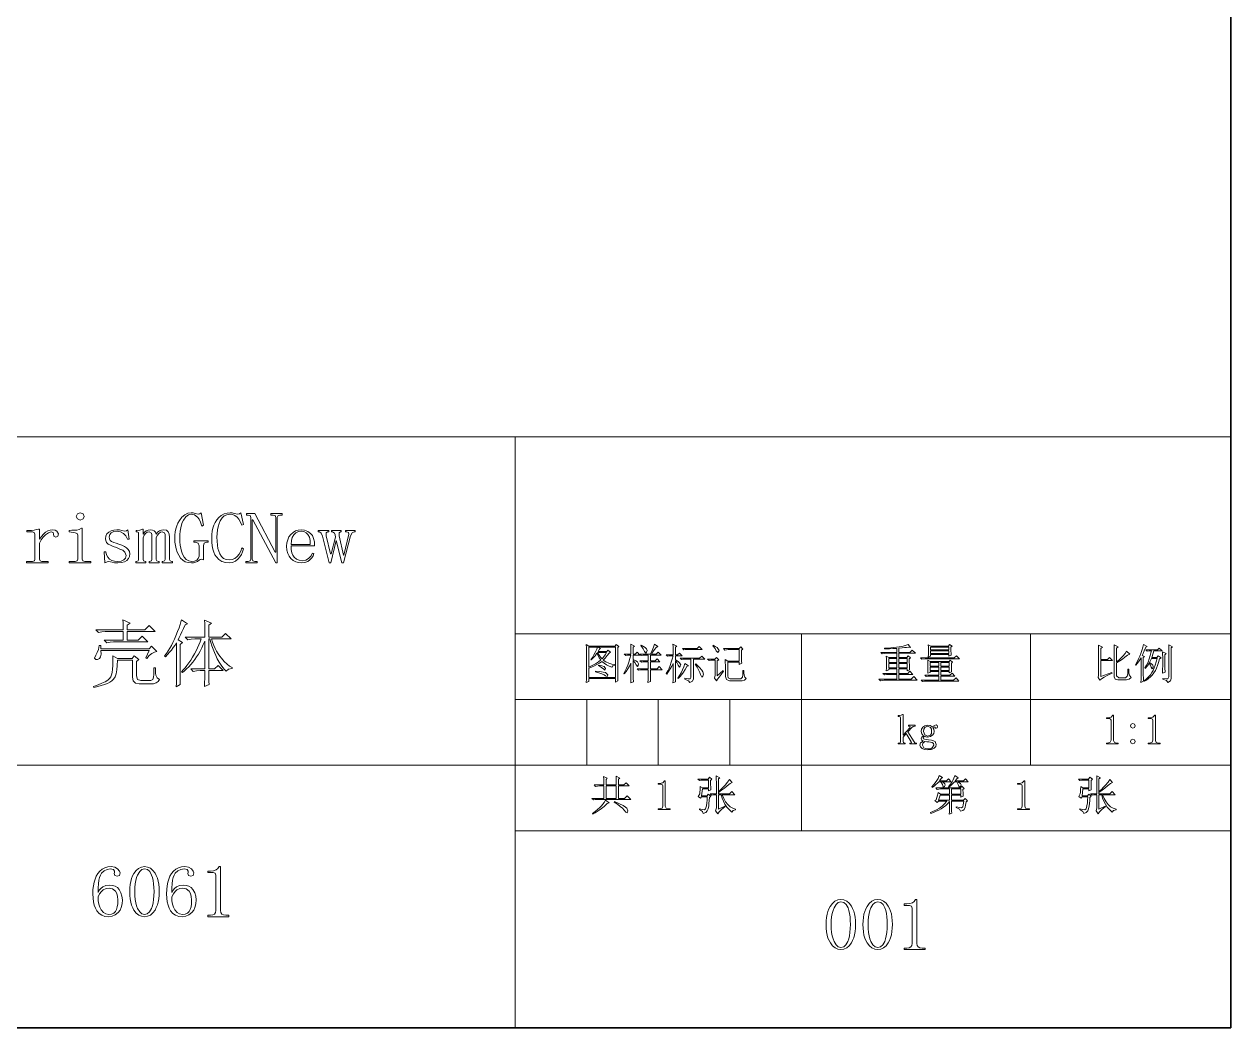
# Model space of a CAD drawing. Extents: x 20 to 415, y 10 to 290.
# Drawn here: x 330.7 to 415, y 10 to 80.1 of the extents above; entities that cross this region are included whole.
import ezdxf

# ---------------------------------------------------------------- set-up
doc = ezdxf.new("R2010")
doc.units = 0

msp = doc.modelspace()

# ---------------------------------------------------------------- linework, layer by layer
at = {"color": 7, "lineweight": 35}
for p, q in [((415, 10), (415, 290)), ((20, 10), (415, 10))]:
    msp.add_line(p, q, dxfattribs=at)
at = {"color": 7, "lineweight": 13}
for p, q in [((250.113, 51.308), (415, 51.308)), ((365.024, 51.308), (365.024, 10)), ((415, 51.308), (415, 10)), ((365.024, 37.539), (415, 37.539)), ((365.024, 32.949), (415, 32.949)), ((250.113, 28.359), (415, 28.359)), ((365.024, 23.769), (415, 23.769)), ((250.113, 10), (415, 10))]:
    msp.add_line(p, q, dxfattribs=at)
at = {"color": 7, "lineweight": 13, "ltscale": 0.344231}
msp.add_line((385.012, 37.539), (385.012, 23.769), dxfattribs=at)
at = {"color": 7, "lineweight": 13, "ltscale": 0.229487}
msp.add_line((401.01, 37.539), (401.01, 28.359), dxfattribs=at)
at = {"color": 7, "lineweight": 13, "ltscale": 0.114744}
for p, q in [((370.016, 32.949), (370.016, 28.359)), ((375.015, 32.949), (375.015, 28.359)), ((380.013, 32.949), (380.013, 28.359))]:
    msp.add_line(p, q, dxfattribs=at)
at = {"color": 7, "lineweight": 13}
for points in [[(334.644, 45.99), (334.84, 45.918), (334.927, 45.743), (334.84, 45.557), (334.644, 45.475), (334.448, 45.557), (334.361, 45.743), (334.448, 45.918)], [(342.392, 45.887), (342.199, 45.84), (342.017, 45.7), (341.846, 45.467), (341.771, 45.315), (341.709, 45.139), (341.661, 44.938), (341.626, 44.712), (341.606, 44.463), (341.599, 44.188), (341.606, 43.962), (341.629, 43.74), (341.668, 43.523), (341.722, 43.311), (341.791, 43.104), (341.903, 42.88), (342.047, 42.721), (342.223, 42.625), (342.43, 42.593), (342.63, 42.616), (342.785, 42.687), (342.889, 42.804), (342.937, 42.969), (342.937, 43.68), (342.877, 43.868), (342.696, 43.931), (342.575, 43.931), (342.575, 44.034), (343.567, 44.034), (343.567, 43.931), (343.467, 43.931), (343.306, 43.87), (343.246, 43.708), (343.246, 42.696), (343.175, 42.734), (343.105, 42.747), (343.025, 42.736), (342.945, 42.683), (342.822, 42.592), (342.694, 42.533), (342.556, 42.5), (342.403, 42.49), (342.175, 42.511), (341.972, 42.574), (341.796, 42.68), (341.645, 42.829), (341.519, 43.02), (341.418, 43.236), (341.34, 43.461), (341.283, 43.695), (341.25, 43.938), (341.238, 44.19), (341.247, 44.431), (341.275, 44.66), (341.32, 44.877), (341.384, 45.083), (341.466, 45.277), (341.566, 45.46), (341.741, 45.692), (341.937, 45.857), (342.153, 45.957), (342.391, 45.99), (342.52, 45.977), (342.669, 45.938), (342.868, 45.887), (342.988, 45.912), (343.086, 45.99), (343.246, 45.115), (343.125, 45.063), (343.039, 45.325), (342.94, 45.535), (342.827, 45.691), (342.629, 45.838)], [(345.041, 42.49), (344.776, 42.516), (344.54, 42.595), (344.332, 42.726), (344.154, 42.91), (344.053, 43.063), (343.971, 43.243), (343.907, 43.45), (343.861, 43.683), (343.834, 43.943), (343.825, 44.23), (343.834, 44.476), (343.864, 44.708), (343.912, 44.925), (343.98, 45.128), (344.067, 45.316), (344.174, 45.49), (344.323, 45.67), (344.493, 45.81), (344.682, 45.91), (344.892, 45.97), (345.121, 45.99), (345.26, 45.979), (345.4, 45.949), (345.639, 45.887), (345.769, 45.907), (345.859, 45.99), (346.038, 45.166), (345.917, 45.115), (345.828, 45.346), (345.721, 45.537), (345.595, 45.689), (345.447, 45.799), (345.273, 45.865), (345.071, 45.887), (344.872, 45.858), (344.696, 45.771), (344.544, 45.627), (344.417, 45.425), (344.333, 45.232), (344.268, 45.021), (344.222, 44.792), (344.194, 44.545), (344.185, 44.282), (344.193, 43.997), (344.217, 43.739), (344.258, 43.506), (344.314, 43.298), (344.387, 43.117), (344.504, 42.933), (344.653, 42.801), (344.836, 42.722), (345.051, 42.696), (345.256, 42.721), (345.441, 42.798), (345.605, 42.926), (345.743, 43.097), (345.847, 43.301), (345.917, 43.538), (346.038, 43.476), (345.978, 43.27), (345.896, 43.083), (345.793, 42.916), (345.669, 42.767), (345.48, 42.613), (345.27, 42.521)], [(348.26, 43.25), (348.303, 43.25), (348.303, 45.67), (348.262, 45.794), (348.122, 45.835), (347.961, 45.835), (347.961, 45.938), (348.747, 45.938), (348.747, 45.835), (348.587, 45.835), (348.456, 45.795), (348.406, 45.673), (348.406, 42.49), (348.303, 42.49), (346.698, 45.495), (346.656, 45.495), (346.656, 42.755), (346.706, 42.633), (346.837, 42.593), (346.997, 42.593), (346.997, 42.49), (346.211, 42.49), (346.211, 42.593), (346.372, 42.593), (346.512, 42.633), (346.553, 42.756), (346.553, 45.672), (346.512, 45.795), (346.372, 45.835), (346.251, 45.835), (346.251, 45.938), (346.825, 45.938)], [(331.787, 44.142), (331.926, 44.339), (332.071, 44.504), (332.223, 44.635), (332.38, 44.73), (332.539, 44.787), (332.7, 44.806), (332.88, 44.784), (333.014, 44.717), (333.125, 44.509), (333.078, 44.351), (332.935, 44.291), (332.793, 44.351), (332.765, 44.512), (332.744, 44.611), (332.619, 44.651), (332.435, 44.6), (332.214, 44.446), (332.06, 44.29), (331.918, 44.098), (331.787, 43.869), (331.787, 42.758), (331.837, 42.634), (331.968, 42.593), (332.41, 42.593), (332.41, 42.49), (330.895, 42.49), (330.895, 42.593), (331.297, 42.593), (331.438, 42.634), (331.478, 42.758), (331.478, 44.466), (331.438, 44.6), (331.297, 44.651), (330.915, 44.651), (330.915, 44.754), (331.076, 44.754), (331.231, 44.762), (331.414, 44.785), (331.589, 44.819), (331.721, 44.857), (331.787, 44.857)], [(334.464, 44.418), (334.423, 44.548), (334.283, 44.598), (333.86, 44.651), (333.86, 44.754), (334.061, 44.779), (334.239, 44.769), (334.408, 44.787), (334.571, 44.834), (334.728, 44.909), (334.772, 44.909), (334.772, 42.757), (334.823, 42.634), (334.953, 42.593), (335.376, 42.593), (335.376, 42.49), (333.86, 42.49), (333.86, 42.593), (334.283, 42.593), (334.423, 42.633), (334.464, 42.753)], [(336.405, 44.182), (336.431, 44.367), (336.509, 44.522), (336.639, 44.645), (336.805, 44.734), (336.991, 44.788), (337.198, 44.806), (337.376, 44.796), (337.544, 44.765), (337.767, 44.703), (337.869, 44.723), (337.971, 44.806), (338.052, 44.137), (337.931, 44.137), (337.823, 44.372), (337.66, 44.551), (337.455, 44.665), (337.226, 44.703), (336.992, 44.677), (336.813, 44.6), (336.7, 44.477), (336.662, 44.313), (336.68, 44.166), (336.732, 44.056), (336.83, 43.976), (336.982, 43.922), (337.142, 43.861), (337.343, 43.799), (337.538, 43.719), (337.723, 43.638), (337.871, 43.545), (337.993, 43.426), (338.076, 43.288), (338.103, 43.134), (338.08, 42.947), (338.008, 42.79), (337.888, 42.661), (337.723, 42.566), (337.515, 42.509), (337.264, 42.49), (337.034, 42.505), (336.875, 42.552), (336.65, 42.593), (336.517, 42.562), (336.363, 42.49), (336.302, 43.262), (336.424, 43.262), (336.48, 43.057), (336.568, 42.89), (336.688, 42.76), (336.842, 42.667), (337.031, 42.611), (337.257, 42.593), (337.508, 42.618), (337.694, 42.695), (337.808, 42.823), (337.846, 43.003), (337.766, 43.239), (337.606, 43.372), (337.396, 43.459), (337.166, 43.557), (336.94, 43.637), (336.745, 43.718), (336.59, 43.809), (336.485, 43.92), (336.425, 44.045)], [(338.6, 44.754), (338.81, 44.78), (338.986, 44.857), (339.03, 44.857), (339.03, 44.508), (339.138, 44.645), (339.256, 44.736), (339.385, 44.788), (339.525, 44.806), (339.689, 44.788), (339.812, 44.736), (339.895, 44.645), (339.936, 44.508), (340.047, 44.645), (340.173, 44.736), (340.31, 44.788), (340.451, 44.806), (340.659, 44.77), (340.79, 44.662), (340.86, 44.498), (340.883, 44.294), (340.883, 42.736), (340.923, 42.623), (341.044, 42.593), (341.084, 42.593), (341.084, 42.49), (340.375, 42.49), (340.375, 42.593), (340.415, 42.593), (340.534, 42.624), (340.574, 42.737), (340.574, 44.281), (340.562, 44.469), (340.524, 44.579), (340.375, 44.651), (340.243, 44.626), (340.126, 44.549), (340.028, 44.425), (339.956, 44.261), (339.956, 42.737), (339.996, 42.624), (340.116, 42.593), (340.156, 42.593), (340.156, 42.49), (339.448, 42.49), (339.448, 42.593), (339.488, 42.593), (339.608, 42.624), (339.648, 42.737), (339.648, 44.281), (339.638, 44.443), (339.608, 44.559), (339.448, 44.651), (339.316, 44.626), (339.199, 44.549), (339.102, 44.42), (339.03, 44.24), (339.03, 42.737), (339.07, 42.624), (339.189, 42.593), (339.229, 42.593), (339.229, 42.49), (338.52, 42.49), (338.52, 42.593), (338.56, 42.593), (338.681, 42.624), (338.721, 42.737), (338.721, 44.528), (338.701, 44.62), (338.621, 44.651), (338.54, 44.651), (338.54, 44.754)], [(349.365, 43.674), (349.378, 43.416), (349.419, 43.198), (349.486, 43.019), (349.58, 42.881), (349.738, 42.749), (349.925, 42.67), (350.143, 42.644), (350.388, 42.683), (350.592, 42.799), (350.751, 42.971), (350.859, 43.18), (350.961, 43.14), (350.903, 42.992), (350.812, 42.846), (350.687, 42.703), (350.528, 42.584), (350.336, 42.513), (350.11, 42.49), (349.888, 42.508), (349.687, 42.565), (349.508, 42.658), (349.35, 42.789), (349.222, 42.955), (349.13, 43.154), (349.075, 43.385), (349.056, 43.648), (349.075, 43.887), (349.129, 44.105), (349.221, 44.301), (349.349, 44.477), (349.503, 44.621), (349.674, 44.724), (349.861, 44.785), (350.065, 44.806), (350.309, 44.778), (350.53, 44.693), (350.73, 44.552), (350.853, 44.402), (350.942, 44.206), (350.994, 43.963), (351.012, 43.674)], [(350.703, 43.776), (350.695, 44.054), (350.642, 44.284), (350.546, 44.466), (350.415, 44.598), (350.258, 44.677), (350.076, 44.703), (349.88, 44.675), (349.709, 44.593), (349.564, 44.456), (349.453, 44.271), (349.387, 44.044), (349.365, 43.776)], [(353.159, 44.754), (353.843, 44.754), (353.843, 44.651), (353.763, 44.651), (353.622, 44.591), (353.521, 44.388), (353.027, 42.49), (352.902, 42.49), (352.526, 44.061), (352.144, 42.49), (352.019, 42.49), (351.551, 44.348), (351.471, 44.571), (351.35, 44.651), (351.269, 44.651), (351.269, 44.754), (351.993, 44.754), (351.993, 44.651), (351.913, 44.651), (351.812, 44.581), (351.812, 44.388), (352.123, 43.115), (352.164, 43.115), (352.474, 44.288), (352.444, 44.447), (352.394, 44.561), (352.253, 44.651), (352.193, 44.651), (352.193, 44.754), (352.876, 44.754), (352.876, 44.651), (352.816, 44.651), (352.715, 44.581), (352.715, 44.384), (353.027, 43.026), (353.048, 43.026), (353.401, 44.49), (353.381, 44.611), (353.26, 44.651), (353.159, 44.651)], [(337.638, 37.816), (337.635, 38.068), (337.629, 38.302), (337.617, 38.519), (338.14, 38.285), (337.919, 38.128), (337.919, 37.816), (339.145, 37.816), (339.447, 38.118), (339.869, 37.696), (337.919, 37.696), (337.919, 37.096), (338.683, 37.096), (338.964, 37.377), (339.367, 36.975), (336.974, 36.975), (336.723, 36.96), (336.491, 36.915), (336.311, 37.096), (337.638, 37.096), (337.638, 37.696), (336.391, 37.696), (336.14, 37.681), (335.908, 37.635), (335.727, 37.816)], [(341.351, 33.835), (341.358, 34.082), (341.363, 34.305), (341.368, 34.506), (341.37, 34.685), (341.371, 34.841), (341.371, 36.911), (341.26, 36.738), (341.141, 36.569), (341.014, 36.403), (340.879, 36.241), (340.737, 36.082), (340.587, 35.926), (340.526, 35.987), (340.656, 36.158), (340.78, 36.338), (340.899, 36.528), (341.012, 36.728), (341.12, 36.937), (341.223, 37.155), (341.32, 37.383), (341.442, 37.689), (341.542, 37.956), (341.621, 38.183), (341.678, 38.371), (341.713, 38.519), (342.135, 38.238), (341.974, 38.157), (341.851, 37.903), (341.739, 37.672), (341.639, 37.463), (341.549, 37.276), (341.471, 37.112), (341.793, 36.931), (341.632, 36.79), (341.632, 33.996)], [(343.623, 34.769), (343.624, 34.579), (343.628, 34.387), (343.634, 34.192), (343.643, 33.995), (343.321, 33.856), (343.33, 34.147), (343.336, 34.387), (343.34, 34.574), (343.341, 34.71), (343.341, 34.968), (343.019, 34.968), (342.768, 34.953), (342.537, 34.907), (342.356, 35.088), (343.341, 35.088), (343.341, 37.02), (343.238, 36.778), (343.129, 36.546), (343.014, 36.326), (342.894, 36.117), (342.769, 35.919), (342.637, 35.732), (342.502, 35.556), (342.363, 35.39), (342.22, 35.234), (342.074, 35.088), (341.925, 34.953), (341.773, 34.827), (341.713, 34.887), (341.84, 35.016), (341.968, 35.162), (342.097, 35.325), (342.226, 35.504), (342.356, 35.7), (342.487, 35.913), (342.612, 36.133), (342.727, 36.349), (342.831, 36.562), (342.924, 36.772), (343.007, 36.978), (343.08, 37.181), (342.637, 37.181), (342.386, 37.166), (342.155, 37.121), (341.974, 37.302), (343.341, 37.302), (343.341, 37.91), (343.339, 38.066), (343.332, 38.262), (343.321, 38.499), (343.804, 38.276), (343.623, 38.134), (343.623, 37.302), (344.527, 37.302), (344.789, 37.563), (345.171, 37.181), (343.804, 37.181), (343.887, 36.946), (343.975, 36.725), (344.069, 36.518), (344.168, 36.324), (344.272, 36.143), (344.382, 35.976), (344.497, 35.823), (344.699, 35.591), (344.892, 35.408), (345.076, 35.274), (345.251, 35.189), (345.251, 35.109), (344.985, 35.063), (344.829, 34.928), (344.714, 35.033), (344.596, 35.172), (344.473, 35.345), (344.346, 35.552), (344.216, 35.793), (344.109, 36.01), (344.011, 36.233), (343.922, 36.462), (343.84, 36.696), (343.767, 36.936), (343.703, 37.181), (343.623, 37.181), (343.623, 35.088), (344.025, 35.088), (344.266, 35.33), (344.628, 34.968), (343.623, 34.968)], [(339.226, 35.855), (339.467, 36.358), (336.089, 36.358), (336.095, 36.101), (336.058, 35.92), (335.979, 35.815), (335.841, 35.747), (335.727, 35.744), (335.627, 35.835), (335.727, 36.036), (335.835, 36.219), (335.915, 36.447), (335.969, 36.719), (336.069, 36.719), (336.089, 36.478), (339.447, 36.478), (339.628, 36.679), (339.99, 36.297), (339.818, 36.259), (339.643, 36.167), (339.466, 36.018), (339.286, 35.815)], [(372.184, 36.571), (372.184, 34.669), (372.187, 34.451), (372.195, 34.256), (372.023, 34.165), (372.023, 34.407), (370.15, 34.407), (370.15, 34.214), (369.978, 34.142), (369.987, 34.375), (369.99, 34.613), (369.99, 36.348), (369.987, 36.555), (369.978, 36.785), (370.15, 36.681), (372, 36.681), (372.081, 36.789), (372.264, 36.64)], [(370.15, 36.613), (370.15, 35.199), (370.405, 35.318), (370.63, 35.444), (370.825, 35.576), (370.989, 35.716), (370.893, 35.861), (370.805, 36.018), (370.725, 36.187), (370.6, 36.006), (370.47, 35.845), (370.334, 35.705), (370.3, 35.728), (370.416, 35.891), (370.519, 36.057), (370.61, 36.228), (370.711, 36.453), (370.759, 36.613)], [(370.15, 34.476), (372.023, 34.476), (372.023, 36.613), (370.782, 36.613), (370.978, 36.504), (370.909, 36.468), (370.805, 36.299), (371.414, 36.299), (371.495, 36.402), (371.667, 36.243), (371.575, 36.186), (371.444, 36.01), (371.31, 35.844), (371.173, 35.687), (371.358, 35.571), (371.555, 35.481), (371.765, 35.418), (371.989, 35.382), (371.989, 35.336), (371.848, 35.297), (371.77, 35.2), (371.576, 35.281), (371.394, 35.376), (371.225, 35.485), (371.07, 35.608), (370.904, 35.488), (370.73, 35.382), (370.546, 35.289), (370.353, 35.21), (370.15, 35.144)], [(373.258, 34.752), (373.259, 34.617), (373.263, 34.427), (373.27, 34.181), (373.086, 34.113), (373.089, 34.338), (373.092, 34.565), (373.094, 34.795), (373.096, 35.026), (373.097, 35.259), (373.097, 35.494), (372.995, 35.276), (372.885, 35.077), (372.765, 34.899), (372.638, 34.741), (372.603, 34.763), (372.706, 34.939), (372.801, 35.13), (372.887, 35.337), (372.966, 35.56), (373.036, 35.799), (373.097, 36.054), (373.017, 36.054), (372.873, 36.045), (372.741, 36.019), (372.638, 36.123), (373.097, 36.123), (373.096, 36.329), (373.092, 36.561), (373.086, 36.818), (373.35, 36.679), (373.258, 36.598), (373.258, 36.123), (373.407, 36.123), (373.534, 36.249), (373.729, 36.054), (373.258, 36.054), (373.258, 35.745), (373.442, 35.651), (373.557, 35.574), (373.637, 35.437), (373.608, 35.323), (373.557, 35.255), (373.476, 35.357), (373.382, 35.523), (373.258, 35.677)], [(374.464, 35.024), (374.465, 34.756), (374.467, 34.528), (374.471, 34.34), (374.476, 34.193), (374.292, 34.124), (374.297, 34.336), (374.301, 34.557), (374.303, 34.786), (374.303, 35.024), (373.913, 35.024), (373.769, 35.016), (373.637, 34.99), (373.534, 35.093), (374.303, 35.093), (374.303, 35.583), (374.108, 35.583), (373.965, 35.574), (373.832, 35.549), (373.729, 35.652), (374.303, 35.652), (374.303, 36.054), (374.097, 36.054), (373.953, 36.045), (373.821, 36.019), (373.718, 36.123), (374.464, 36.123), (374.587, 36.375), (374.679, 36.607), (374.74, 36.818), (374.981, 36.656), (374.866, 36.572), (374.752, 36.436), (374.64, 36.276), (374.533, 36.123), (374.866, 36.123), (375.004, 36.26), (375.211, 36.054), (374.464, 36.054), (374.464, 35.652), (374.786, 35.652), (374.924, 35.79), (375.131, 35.583), (374.464, 35.583), (374.464, 35.093), (374.924, 35.093), (375.073, 35.243), (375.292, 35.024)], [(373.786, 36.715), (373.809, 36.749), (374.085, 36.582), (374.2, 36.476), (374.235, 36.378), (374.189, 36.255), (374.131, 36.192), (374.051, 36.296), (373.956, 36.482)], [(376.208, 35.651), (376.209, 35.265), (376.21, 34.936), (376.211, 34.663), (376.213, 34.447), (376.216, 34.286), (376.22, 34.181), (376.036, 34.113), (376.04, 34.287), (376.042, 34.482), (376.045, 34.698), (376.046, 34.934), (376.047, 35.19), (376.048, 35.467), (375.955, 35.27), (375.849, 35.08), (375.731, 34.897), (375.599, 34.721), (375.565, 34.767), (375.668, 34.945), (375.762, 35.133), (375.846, 35.332), (375.922, 35.542), (375.989, 35.763), (376.048, 35.995), (375.76, 35.995), (375.657, 35.972), (375.565, 36.064), (376.048, 36.064), (376.047, 36.274), (376.045, 36.47), (376.041, 36.651), (376.036, 36.818), (376.312, 36.681), (376.208, 36.601), (376.208, 36.064), (376.358, 36.064), (376.484, 36.19), (376.679, 35.995), (376.208, 35.995), (376.208, 35.708), (376.391, 35.602), (376.501, 35.513), (376.576, 35.375), (376.542, 35.277), (376.484, 35.215), (376.404, 35.352), (376.315, 35.519)], [(376.702, 36.505), (377.725, 36.505), (377.863, 36.643), (378.07, 36.436), (376.898, 36.436), (376.794, 36.413)], [(378.824, 36.696), (378.847, 36.73), (378.994, 36.655), (379.134, 36.569), (379.261, 36.374), (379.18, 36.225), (379.065, 36.34), (378.976, 36.509)], [(379.697, 34.548), (379.697, 35.346), (379.694, 35.536), (379.686, 35.738), (379.87, 35.623), (380.662, 35.623), (380.662, 36.436), (379.881, 36.436), (379.663, 36.402), (379.559, 36.505), (380.651, 36.505), (380.766, 36.62), (380.927, 36.459), (380.823, 36.389), (380.824, 36.053), (380.826, 35.789), (380.83, 35.595), (380.835, 35.473), (380.662, 35.393), (380.662, 35.554), (379.858, 35.554), (379.858, 34.606), (379.901, 34.449), (380.031, 34.397), (380.777, 34.397), (380.886, 34.512), (380.911, 34.682), (380.927, 34.96), (380.984, 34.96), (380.99, 34.807), (381.007, 34.644), (381.056, 34.505), (381.156, 34.42), (381.044, 34.3), (380.869, 34.26), (379.985, 34.26), (379.769, 34.332)], [(390.933, 34.945), (390.94, 35.125), (390.944, 35.299), (390.945, 35.468), (390.944, 35.636), (390.94, 35.806), (390.933, 35.979), (391.106, 35.887), (391.669, 35.887), (391.669, 36.171), (390.933, 36.171), (390.79, 36.163), (390.658, 36.137), (390.554, 36.24), (391.669, 36.24), (391.669, 36.509), (391.391, 36.499), (391.155, 36.489), (390.96, 36.482), (390.807, 36.476), (390.807, 36.52), (391.028, 36.535), (391.241, 36.553), (391.445, 36.575), (391.642, 36.599), (391.83, 36.627), (392.104, 36.677), (392.315, 36.731), (392.461, 36.789), (392.634, 36.587), (392.493, 36.593), (392.347, 36.587), (392.216, 36.571), (392.04, 36.553), (391.818, 36.532), (391.818, 36.24), (392.576, 36.24), (392.749, 36.401), (392.967, 36.171), (391.818, 36.171), (391.818, 35.887), (392.381, 35.887), (392.461, 36.002), (392.634, 35.865), (392.542, 35.785), (392.543, 35.559), (392.545, 35.358), (392.548, 35.18), (392.553, 35.026), (392.392, 34.945), (392.392, 35.083), (391.818, 35.083), (391.818, 34.77), (392.438, 34.77), (392.588, 34.919), (392.795, 34.701), (391.818, 34.701), (391.818, 34.358), (392.68, 34.358), (392.864, 34.542), (393.093, 34.289), (390.796, 34.289), (390.652, 34.28), (390.52, 34.255), (390.416, 34.358), (391.669, 34.358), (391.669, 34.701), (391.083, 34.701), (390.939, 34.692), (390.807, 34.666), (390.704, 34.77), (391.669, 34.77), (391.669, 35.083), (391.106, 35.083), (391.106, 35.014)], [(395.451, 36.596), (395.453, 36.346), (395.456, 36.16), (395.463, 36.037), (395.302, 35.968), (395.302, 36.083), (394.027, 36.083), (394.027, 35.98), (393.866, 35.911), (393.874, 36.118), (393.877, 36.371), (393.874, 36.607), (393.866, 36.762), (394.038, 36.681), (395.279, 36.681), (395.348, 36.789), (395.532, 36.664)], [(394.027, 36.613), (394.027, 36.417), (395.302, 36.417), (395.302, 36.613)], [(394.027, 36.348), (394.027, 36.152), (395.302, 36.152), (395.302, 36.348)], [(405.767, 35.967), (405.766, 36.209), (405.764, 36.418), (405.76, 36.594), (405.755, 36.737), (406.031, 36.609), (405.927, 36.516), (405.927, 35.74), (406.387, 35.74), (406.525, 35.878), (406.732, 35.671), (405.927, 35.671), (405.927, 34.563), (406.686, 34.826), (406.709, 34.78), (406.401, 34.634), (406.157, 34.503), (405.976, 34.388), (405.859, 34.289), (405.721, 34.484), (405.767, 34.645)], [(406.858, 36.164), (406.857, 36.383), (406.853, 36.581), (406.847, 36.76), (407.134, 36.622), (407.019, 36.53), (407.019, 35.568), (407.174, 35.694), (407.318, 35.828), (407.45, 35.969), (407.609, 36.166), (407.708, 36.324), (407.938, 36.107), (407.783, 36.043), (407.593, 35.9), (407.432, 35.774), (407.241, 35.64), (407.019, 35.499), (407.019, 34.605), (407.168, 34.468), (407.639, 34.468), (407.766, 34.571), (407.794, 34.746), (407.812, 35.065), (407.869, 35.065), (407.879, 34.827), (407.909, 34.663), (408.041, 34.491), (407.909, 34.359), (407.708, 34.318), (407.111, 34.318), (406.921, 34.373), (406.858, 34.536)], [(408.723, 34.142), (408.73, 34.369), (408.734, 34.548), (408.735, 34.678), (408.735, 35.853), (408.592, 35.64), (408.469, 35.473), (408.367, 35.351), (408.333, 35.374), (408.451, 35.581), (408.554, 35.779), (408.641, 35.969), (408.712, 36.15), (408.789, 36.378), (408.85, 36.591), (408.896, 36.789), (409.148, 36.652), (409.057, 36.595), (408.948, 36.339), (408.868, 36.149), (408.815, 36.025), (408.976, 35.956), (408.884, 35.876), (408.884, 34.655), (408.887, 34.45), (408.896, 34.222)], [(410.01, 35.784), (409.946, 35.535), (409.878, 35.319), (409.808, 35.133), (409.734, 34.98), (409.63, 34.806), (409.515, 34.653), (409.39, 34.52), (409.256, 34.405), (409.114, 34.306), (408.965, 34.221), (408.942, 34.256), (409.113, 34.389), (409.258, 34.527), (409.378, 34.669), (409.48, 34.82), (409.57, 34.981), (409.648, 35.152), (409.719, 35.344), (409.786, 35.566), (409.849, 35.818), (409.459, 35.818), (409.39, 35.666), (409.321, 35.531), (409.462, 35.428), (409.539, 35.347), (409.585, 35.244), (409.545, 35.135), (409.493, 35.083), (409.436, 35.198), (409.384, 35.344), (409.298, 35.485), (409.177, 35.301), (409.022, 35.118), (408.988, 35.152), (409.11, 35.34), (409.215, 35.551), (409.304, 35.786), (409.373, 36.013), (409.421, 36.2), (409.447, 36.348), (409.286, 36.348), (409.16, 36.325), (409.057, 36.417), (409.872, 36.417), (409.999, 36.543), (410.194, 36.348), (409.631, 36.348), (409.576, 36.171), (409.482, 35.887), (409.838, 35.887), (409.93, 36.002), (410.125, 35.853)], [(410.389, 35.328), (410.392, 35.156), (410.401, 34.864), (410.228, 34.785), (410.237, 35.096), (410.24, 35.283), (410.24, 35.917), (410.237, 36.1), (410.228, 36.267), (410.481, 36.154), (410.389, 36.064)], [(410.677, 36.218), (410.675, 36.364), (410.671, 36.543), (410.665, 36.755), (410.918, 36.629), (410.826, 36.561), (410.826, 34.404), (410.774, 34.248), (410.596, 34.142), (410.501, 34.27), (410.24, 34.359), (410.251, 34.416), (410.484, 34.386), (410.608, 34.387), (410.677, 34.518)], [(335.567, 33.864), (335.885, 33.972), (336.156, 34.081), (336.381, 34.19), (336.559, 34.301), (336.689, 34.413), (336.773, 34.526), (336.827, 34.661), (336.869, 34.84), (336.899, 35.062), (336.916, 35.328), (336.921, 35.637), (336.914, 35.99), (337.235, 35.809), (338.261, 35.809), (338.402, 35.99), (338.723, 35.749), (338.582, 35.608), (338.582, 34.604), (338.648, 34.343), (338.884, 34.283), (339.568, 34.283), (339.708, 34.34), (339.769, 34.514), (339.78, 34.689), (339.787, 34.907), (339.789, 35.167), (339.889, 35.167), (339.894, 34.966), (339.907, 34.792), (339.93, 34.645), (340.01, 34.469), (340.171, 34.343), (340.081, 34.202), (339.947, 34.102), (339.769, 34.041), (338.763, 34.041), (338.498, 34.093), (338.343, 34.247), (338.301, 34.503), (338.301, 35.688), (337.235, 35.688), (337.23, 35.325), (337.202, 35.011), (337.15, 34.746), (337.075, 34.53), (336.976, 34.363), (336.853, 34.245), (336.707, 34.154), (336.534, 34.069), (336.336, 33.989), (336.112, 33.915), (335.862, 33.847), (335.587, 33.784)], [(370.771, 36.23), (370.877, 36.053), (370.98, 35.903), (371.081, 35.782), (371.188, 35.914), (371.296, 36.063), (371.403, 36.23)], [(376.875, 35.449), (377.128, 35.3), (377.013, 35.242), (376.896, 35.042), (376.777, 34.86), (376.656, 34.694), (376.531, 34.544), (376.404, 34.411), (376.369, 34.446), (376.492, 34.622), (376.605, 34.811), (376.706, 35.012), (376.796, 35.225)], [(376.863, 34.435), (377.11, 34.395), (377.231, 34.389), (377.288, 34.481), (377.288, 35.76), (376.725, 35.76), (376.622, 35.737), (376.53, 35.828), (377.897, 35.828), (378.047, 35.978), (378.265, 35.76), (377.461, 35.76), (377.461, 34.389), (377.392, 34.23), (377.208, 34.124), (377.122, 34.256), (376.863, 34.377)], [(377.633, 35.426), (377.881, 35.171), (378.042, 34.991), (378.116, 34.884), (378.161, 34.722), (378.116, 34.572), (378.058, 34.503), (377.955, 34.699), (377.902, 34.843), (377.825, 35.008), (377.724, 35.195), (377.599, 35.403)], [(378.928, 34.441), (378.974, 34.646), (378.974, 35.701), (378.836, 35.701), (378.692, 35.692), (378.56, 35.666), (378.457, 35.77), (378.962, 35.77), (379.077, 35.885), (379.238, 35.724), (379.134, 35.645), (379.134, 34.589), (379.536, 34.964), (379.571, 34.93), (379.394, 34.7), (379.252, 34.512), (379.147, 34.365), (379.077, 34.26)], [(391.106, 35.818), (391.106, 35.534), (391.669, 35.534), (391.669, 35.818)], [(391.106, 35.465), (391.106, 35.152), (391.669, 35.152), (391.669, 35.465)], [(391.818, 35.818), (391.818, 35.534), (392.392, 35.534), (392.392, 35.818)], [(391.818, 35.465), (391.818, 35.152), (392.392, 35.152), (392.392, 35.465)], [(393.326, 35.858), (395.681, 35.858), (395.842, 36.007), (396.037, 35.789), (393.648, 35.789), (393.429, 35.755)], [(395.486, 35.488), (395.487, 35.22), (395.491, 35.018), (395.497, 34.884), (395.336, 34.815), (395.336, 34.907), (394.75, 34.907), (394.75, 34.652), (395.371, 34.652), (395.532, 34.79), (395.716, 34.583), (394.75, 34.583), (394.75, 34.299), (395.635, 34.299), (395.807, 34.46), (396.003, 34.23), (393.751, 34.23), (393.607, 34.222), (393.475, 34.196), (393.372, 34.299), (394.601, 34.299), (394.601, 34.583), (394.004, 34.583), (393.86, 34.574), (393.728, 34.549), (393.625, 34.652), (394.601, 34.652), (394.601, 34.907), (393.992, 34.907), (393.992, 34.838), (393.831, 34.78), (393.84, 35.01), (393.843, 35.238), (393.84, 35.463), (393.831, 35.685), (393.992, 35.593), (395.325, 35.593), (395.394, 35.685), (395.566, 35.558)], [(393.992, 35.524), (393.992, 35.27), (394.601, 35.27), (394.601, 35.524)], [(394.75, 35.524), (394.75, 35.27), (395.336, 35.27), (395.336, 35.524)], [(370.622, 34.932), (370.934, 34.897), (371.165, 34.863), (371.317, 34.83), (371.495, 34.663), (371.449, 34.544), (371.334, 34.609), (371.225, 34.675), (371.07, 34.744), (370.869, 34.815), (370.622, 34.889)], [(370.84, 35.346), (371.075, 35.295), (371.23, 35.249), (371.334, 35.105), (371.288, 35.004), (371.207, 35.057), (371.055, 35.175), (370.828, 35.313)], [(393.992, 35.201), (393.992, 34.976), (394.601, 34.976), (394.601, 35.201)], [(394.75, 35.201), (394.75, 34.976), (395.336, 34.976), (395.336, 35.201)], [(392.444, 30.682), (392.874, 29.987), (392.937, 29.923), (392.999, 29.905), (393.044, 29.905), (393.044, 29.846), (392.58, 29.846), (392.58, 29.905), (392.614, 29.905), (392.693, 29.923), (392.682, 29.987), (392.331, 30.566), (392.103, 30.317), (392.103, 29.999), (392.132, 29.929), (392.207, 29.905), (392.264, 29.905), (392.264, 29.846), (391.766, 29.846), (391.766, 29.905), (391.823, 29.905), (391.904, 29.928), (391.927, 29.998), (391.927, 31.665), (391.904, 31.735), (391.823, 31.758), (391.754, 31.758), (391.754, 31.817), (391.858, 31.817), (391.984, 31.839), (392.078, 31.905), (392.103, 31.905), (392.103, 30.446), (392.581, 30.976), (392.598, 31.052), (392.547, 31.082), (392.479, 31.082), (392.479, 31.14), (392.956, 31.14), (392.956, 31.082), (392.899, 31.082), (392.814, 31.064), (392.717, 30.999)], [(406.805, 31.846), (406.805, 30.09), (406.863, 29.951), (407.024, 29.905), (407.138, 29.905), (407.138, 29.846), (406.307, 29.846), (406.307, 29.905), (406.411, 29.905), (406.577, 29.952), (406.629, 30.092), (406.629, 31.506), (406.6, 31.582), (406.514, 31.611), (406.307, 31.611), (406.307, 31.67), (406.411, 31.67), (406.633, 31.714), (406.761, 31.846)], [(408.315, 31.096), (408.269, 30.981), (408.153, 30.935), (408.038, 30.981), (407.991, 31.096), (408.038, 31.212), (408.153, 31.258), (408.269, 31.212)], [(409.727, 31.846), (409.727, 30.09), (409.784, 29.951), (409.945, 29.905), (410.06, 29.905), (410.06, 29.846), (409.229, 29.846), (409.229, 29.905), (409.332, 29.905), (409.499, 29.952), (409.55, 30.092), (409.55, 31.506), (409.522, 31.582), (409.435, 31.611), (409.229, 31.611), (409.229, 31.67), (409.332, 31.67), (409.554, 31.714), (409.683, 31.846)], [(394.092, 30.101), (394.242, 30.066), (394.346, 30.005), (394.427, 29.807), (394.391, 29.655), (394.282, 29.536), (394.095, 29.46), (393.824, 29.435), (393.604, 29.459), (393.43, 29.531), (393.317, 29.634), (393.28, 29.751), (393.336, 29.909), (393.515, 30.033), (393.408, 30.107), (393.368, 30.203), (393.417, 30.322), (393.539, 30.407), (393.419, 30.543), (393.368, 30.712), (393.398, 30.871), (393.488, 31.011), (393.632, 31.108), (393.824, 31.14), (394, 31.118), (394.143, 31.039), (394.293, 31.137), (394.407, 31.17), (394.491, 31.126), (394.515, 31.046), (394.497, 30.966), (394.43, 30.935), (394.37, 30.953), (394.334, 31.009), (394.279, 31.04), (394.189, 30.994), (394.257, 30.87), (394.28, 30.712), (394.253, 30.578), (394.171, 30.447), (394.03, 30.349), (393.823, 30.317), (393.698, 30.334), (393.607, 30.373), (393.538, 30.317), (393.515, 30.26), (393.538, 30.192), (393.607, 30.169), (393.75, 30.148), (393.879, 30.129)], [(393.544, 30.711), (393.62, 30.474), (393.824, 30.376), (394.033, 30.463), (394.086, 30.568), (394.103, 30.711), (394.083, 30.88), (394.023, 30.995), (393.824, 31.082), (393.625, 30.995), (393.565, 30.88)], [(393.63, 30.011), (393.494, 29.902), (393.456, 29.746), (393.554, 29.574), (393.676, 29.513), (393.848, 29.493), (394.014, 29.509), (394.142, 29.557), (394.25, 29.746), (394.223, 29.873), (394.141, 29.93), (393.902, 29.976), (393.769, 29.991)], [(408.315, 30.008), (408.269, 29.892), (408.153, 29.846), (408.038, 29.892), (407.991, 30.008), (408.038, 30.124), (408.153, 30.17), (408.269, 30.124)], [(371.204, 26.973), (371.203, 27.19), (371.199, 27.385), (371.193, 27.557), (371.446, 27.443), (371.365, 27.362), (371.365, 26.973), (372.077, 26.973), (372.076, 27.244), (372.072, 27.446), (372.066, 27.58), (372.319, 27.454), (372.238, 27.385), (372.238, 26.973), (372.617, 26.973), (372.767, 27.122), (372.985, 26.904), (372.238, 26.904), (372.238, 26.031), (372.652, 26.031), (372.836, 26.215), (373.088, 25.962), (370.756, 25.962), (370.613, 25.954), (370.48, 25.928), (370.377, 26.031), (371.204, 26.031), (371.204, 26.904), (370.906, 26.904), (370.762, 26.895), (370.63, 26.869), (370.526, 26.973)], [(375.5, 27.257), (375.5, 25.5), (375.558, 25.362), (375.719, 25.315), (375.833, 25.315), (375.833, 25.257), (375.002, 25.257), (375.002, 25.315), (375.105, 25.315), (375.272, 25.362), (375.324, 25.502), (375.324, 26.916), (375.295, 26.992), (375.209, 27.021), (375.002, 27.021), (375.002, 27.08), (375.105, 27.08), (375.328, 27.124), (375.456, 27.257)], [(377.782, 27.384), (378.494, 27.384), (378.586, 27.511), (378.759, 27.372), (378.667, 27.29), (378.668, 27.027), (378.672, 26.807), (378.678, 26.629), (378.517, 26.571), (378.517, 26.698), (378.092, 26.698), (378.035, 26.208), (378.425, 26.208), (378.506, 26.323), (378.678, 26.185), (378.586, 26.104), (378.57, 25.879), (378.553, 25.681), (378.534, 25.51), (378.494, 25.304), (378.431, 25.158), (378.323, 25.057), (378.15, 24.985), (378.089, 25.121), (377.885, 25.251), (377.885, 25.297), (378.099, 25.254), (378.236, 25.239), (378.32, 25.31), (378.379, 25.522), (378.406, 25.716), (378.425, 25.922), (378.437, 26.139), (378.035, 26.139), (377.966, 26.047), (377.805, 26.172), (377.903, 26.352), (377.92, 26.473), (377.933, 26.642), (377.943, 26.859), (378.092, 26.767), (378.517, 26.767), (378.517, 27.315), (378.161, 27.315), (378.017, 27.307), (377.885, 27.281)], [(379.069, 26.355), (379.068, 26.668), (379.067, 26.939), (379.066, 27.169), (379.064, 27.358), (379.061, 27.504), (379.057, 27.609), (379.321, 27.483), (379.218, 27.402), (379.218, 26.355), (379.988, 26.355), (380.149, 26.516), (380.355, 26.286), (379.471, 26.286), (379.583, 26.019), (379.713, 25.791), (379.861, 25.602), (380.027, 25.454), (380.211, 25.344), (380.413, 25.275), (380.413, 25.229), (380.243, 25.18), (380.149, 25.08), (379.962, 25.25), (379.801, 25.433), (379.666, 25.628), (379.556, 25.835), (379.472, 26.055), (379.413, 26.286), (379.218, 26.286), (379.218, 25.273), (379.655, 25.492), (379.678, 25.457), (379.427, 25.259), (379.259, 25.094), (379.172, 24.962), (379.011, 25.158), (379.069, 25.365), (379.069, 26.286), (379.011, 26.286), (378.868, 26.277), (378.736, 26.251), (378.632, 26.355)], [(379.976, 27.357), (380.172, 27.149), (380.025, 27.072), (379.815, 26.908), (379.637, 26.76), (379.438, 26.611), (379.218, 26.458), (379.218, 26.527), (379.387, 26.667), (379.542, 26.809), (379.683, 26.954), (379.857, 27.164)], [(394.809, 27.198), (394.954, 27.113), (395.022, 27.043), (395.05, 26.956), (395.004, 26.859), (394.935, 26.819), (394.901, 26.853), (394.855, 27.008), (394.74, 27.198), (394.602, 27.198), (394.506, 27.103), (394.401, 27.002), (394.279, 26.899), (394.131, 26.796), (394.108, 26.842), (394.266, 27.007), (394.418, 27.205), (394.548, 27.42), (394.637, 27.639), (394.866, 27.488), (394.777, 27.415), (394.648, 27.267), (395.142, 27.267), (395.28, 27.405), (395.475, 27.198)], [(395.728, 27.627), (395.958, 27.476), (395.863, 27.412), (395.74, 27.267), (396.326, 27.267), (396.463, 27.405), (396.659, 27.198), (395.923, 27.198), (396.113, 27.066), (396.153, 26.979), (396.107, 26.87), (396.05, 26.819), (396.004, 26.882), (395.958, 27.014), (395.855, 27.198), (395.694, 27.198), (395.533, 27.02), (395.441, 26.932), (395.303, 26.819), (395.269, 26.853), (395.4, 27.008), (395.503, 27.15), (395.579, 27.28), (395.662, 27.459)], [(400.6, 27.257), (400.6, 25.5), (400.657, 25.362), (400.818, 25.315), (400.933, 25.315), (400.933, 25.257), (400.102, 25.257), (400.102, 25.315), (400.205, 25.315), (400.372, 25.362), (400.423, 25.502), (400.423, 26.916), (400.395, 26.992), (400.309, 27.021), (400.102, 27.021), (400.102, 27.08), (400.205, 27.08), (400.427, 27.124), (400.556, 27.257)], [(404.352, 27.384), (405.065, 27.384), (405.156, 27.511), (405.329, 27.372), (405.237, 27.29), (405.238, 27.027), (405.242, 26.807), (405.248, 26.629), (405.088, 26.571), (405.088, 26.698), (404.662, 26.698), (404.605, 26.208), (404.996, 26.208), (405.076, 26.323), (405.248, 26.185), (405.156, 26.104), (405.141, 25.879), (405.123, 25.681), (405.105, 25.51), (405.065, 25.304), (405.001, 25.158), (404.894, 25.057), (404.72, 24.985), (404.66, 25.121), (404.456, 25.251), (404.456, 25.297), (404.67, 25.254), (404.806, 25.239), (404.891, 25.31), (404.95, 25.522), (404.976, 25.716), (404.996, 25.922), (405.007, 26.139), (404.605, 26.139), (404.536, 26.047), (404.375, 26.172), (404.473, 26.352), (404.49, 26.473), (404.504, 26.642), (404.513, 26.859), (404.662, 26.767), (405.088, 26.767), (405.088, 27.315), (404.731, 27.315), (404.588, 27.307), (404.456, 27.281)], [(405.639, 26.355), (405.639, 26.668), (405.638, 26.939), (405.636, 27.169), (405.634, 27.358), (405.631, 27.504), (405.628, 27.609), (405.892, 27.483), (405.788, 27.402), (405.788, 26.355), (406.558, 26.355), (406.719, 26.516), (406.926, 26.286), (406.041, 26.286), (406.153, 26.019), (406.284, 25.791), (406.432, 25.602), (406.598, 25.454), (406.782, 25.344), (406.983, 25.275), (406.983, 25.229), (406.814, 25.18), (406.719, 25.08), (406.533, 25.25), (406.372, 25.433), (406.236, 25.628), (406.127, 25.835), (406.042, 26.055), (405.984, 26.286), (405.788, 26.286), (405.788, 25.273), (406.225, 25.492), (406.248, 25.457), (405.998, 25.259), (405.829, 25.094), (405.742, 24.962), (405.582, 25.158), (405.639, 25.365), (405.639, 26.286), (405.582, 26.286), (405.438, 26.277), (405.306, 26.251), (405.202, 26.355)], [(406.547, 27.357), (406.742, 27.149), (406.595, 27.072), (406.386, 26.908), (406.207, 26.76), (406.008, 26.611), (405.788, 26.458), (405.788, 26.527), (405.958, 26.667), (406.113, 26.809), (406.254, 26.954), (406.427, 27.164)], [(371.365, 26.904), (371.365, 26.031), (372.077, 26.031), (372.077, 26.904)], [(394.43, 25.945), (394.475, 26.09), (394.517, 26.255), (394.556, 26.44), (394.729, 26.325), (395.349, 26.325), (395.349, 26.698), (394.717, 26.698), (394.499, 26.663), (394.395, 26.767), (396.107, 26.767), (396.222, 26.882), (396.383, 26.718), (396.291, 26.657), (396.294, 26.367), (396.303, 26.199), (396.142, 26.13), (396.142, 26.257), (395.498, 26.257), (395.498, 25.914), (396.337, 25.914), (396.452, 26.029), (396.613, 25.868), (396.509, 25.799), (396.469, 25.559), (396.44, 25.414), (396.377, 25.265), (396.28, 25.184), (396.119, 25.132), (396.044, 25.276), (395.82, 25.408), (395.82, 25.454), (396.06, 25.395), (396.182, 25.379), (396.274, 25.448), (396.307, 25.579), (396.349, 25.845), (395.498, 25.845), (395.498, 25.279), (395.501, 25.138), (395.51, 24.991), (395.338, 24.933), (395.344, 25.089), (395.348, 25.265), (395.349, 25.462), (395.349, 25.829), (395.223, 25.676), (395.085, 25.539), (394.935, 25.418), (394.775, 25.312), (394.604, 25.219), (394.424, 25.134), (394.236, 25.058), (394.039, 24.99), (394.028, 25.048), (394.234, 25.134), (394.439, 25.238), (394.642, 25.36), (394.835, 25.501), (395.005, 25.663), (395.154, 25.845), (394.579, 25.845), (394.499, 25.741), (394.327, 25.878)], [(394.694, 26.257), (394.645, 26.11), (394.591, 25.914), (395.349, 25.914), (395.349, 26.257)], [(395.498, 26.698), (395.498, 26.325), (396.142, 26.325), (396.142, 26.698)], [(371.331, 25.921), (371.572, 25.714), (371.446, 25.668), (371.225, 25.474), (371.037, 25.319), (370.883, 25.203), (370.741, 25.109), (370.592, 25.019), (370.435, 24.933), (370.412, 24.979), (370.602, 25.116), (370.772, 25.253), (370.921, 25.389), (371.049, 25.525), (371.237, 25.759)], [(371.94, 25.768), (371.951, 25.813), (372.298, 25.658), (372.557, 25.532), (372.729, 25.433), (372.813, 25.363), (372.893, 25.172), (372.87, 25.076), (372.836, 25.025), (372.755, 25.073), (372.629, 25.217), (372.513, 25.344), (372.359, 25.478), (372.168, 25.62)], [(336.672, 19.979), (336.898, 19.959), (337.089, 19.9), (337.246, 19.8), (337.369, 19.66), (337.487, 19.439), (337.558, 19.2), (337.582, 18.943), (337.564, 18.663), (337.509, 18.422), (337.419, 18.219), (337.292, 18.055), (337.089, 17.895), (336.865, 17.798), (336.622, 17.766), (336.369, 17.792), (336.148, 17.869), (335.959, 17.997), (335.803, 18.176), (335.702, 18.355), (335.624, 18.563), (335.568, 18.801), (335.534, 19.069), (335.523, 19.366), (335.532, 19.66), (335.561, 19.931), (335.609, 20.178), (335.676, 20.401), (335.762, 20.601), (335.867, 20.776), (336.015, 20.952), (336.182, 21.09), (336.368, 21.188), (336.574, 21.246), (336.799, 21.266), (337.055, 21.227), (337.255, 21.108), (337.384, 20.961), (337.427, 20.833), (337.378, 20.656), (337.212, 20.597), (337.065, 20.645), (337.016, 20.788), (337.036, 20.864), (337.036, 20.94), (336.973, 21.064), (336.743, 21.112), (336.517, 21.077), (336.314, 20.974), (336.135, 20.803), (336.058, 20.68), (335.995, 20.516), (335.946, 20.312), (335.911, 20.068), (335.89, 19.783), (335.883, 19.458), (335.974, 19.617), (336.085, 19.748), (336.217, 19.849), (336.437, 19.947)], [(339.135, 17.766), (338.925, 17.795), (338.731, 17.881), (338.555, 18.025), (338.396, 18.226), (338.305, 18.39), (338.23, 18.575), (338.171, 18.781), (338.13, 19.008), (338.105, 19.256), (338.096, 19.526), (338.104, 19.777), (338.129, 20.012), (338.169, 20.231), (338.225, 20.433), (338.298, 20.618), (338.386, 20.786), (338.542, 20.996), (338.719, 21.146), (338.916, 21.236), (339.135, 21.266), (339.346, 21.237), (339.538, 21.151), (339.711, 21.007), (339.865, 20.806), (339.954, 20.643), (340.026, 20.459), (340.083, 20.256), (340.123, 20.033), (340.147, 19.789), (340.155, 19.526), (340.147, 19.262), (340.123, 19.018), (340.083, 18.794), (340.026, 18.588), (339.954, 18.403), (339.865, 18.236), (339.711, 18.03), (339.538, 17.884), (339.346, 17.795)], [(339.136, 21.112), (338.954, 21.064), (338.793, 20.92), (338.652, 20.68), (338.582, 20.496), (338.527, 20.288), (338.488, 20.057), (338.465, 19.803), (338.457, 19.526), (338.465, 19.234), (338.488, 18.97), (338.527, 18.734), (338.582, 18.524), (338.652, 18.342), (338.793, 18.108), (338.954, 17.967), (339.136, 17.92), (339.327, 17.967), (339.488, 18.108), (339.62, 18.342), (339.683, 18.524), (339.732, 18.734), (339.767, 18.97), (339.788, 19.234), (339.795, 19.526), (339.788, 19.803), (339.769, 20.057), (339.736, 20.288), (339.689, 20.496), (339.63, 20.68), (339.502, 20.92), (339.337, 21.064)], [(341.819, 19.979), (342.045, 19.959), (342.236, 19.9), (342.393, 19.8), (342.516, 19.66), (342.634, 19.439), (342.705, 19.2), (342.729, 18.943), (342.711, 18.663), (342.656, 18.422), (342.566, 18.219), (342.439, 18.055), (342.236, 17.895), (342.012, 17.798), (341.769, 17.766), (341.516, 17.792), (341.295, 17.869), (341.106, 17.997), (340.95, 18.176), (340.849, 18.355), (340.771, 18.563), (340.715, 18.801), (340.681, 19.069), (340.67, 19.366), (340.679, 19.66), (340.708, 19.931), (340.756, 20.178), (340.823, 20.401), (340.909, 20.601), (341.015, 20.776), (341.162, 20.952), (341.329, 21.09), (341.515, 21.188), (341.721, 21.246), (341.946, 21.266), (342.202, 21.227), (342.402, 21.108), (342.531, 20.961), (342.574, 20.833), (342.525, 20.656), (342.359, 20.597), (342.212, 20.645), (342.163, 20.788), (342.183, 20.864), (342.183, 20.94), (342.12, 21.064), (341.89, 21.112), (341.664, 21.077), (341.461, 20.974), (341.282, 20.803), (341.205, 20.68), (341.142, 20.516), (341.093, 20.312), (341.058, 20.068), (341.037, 19.783), (341.03, 19.458), (341.121, 19.617), (341.233, 19.748), (341.364, 19.849), (341.584, 19.947)], [(344.427, 21.266), (344.427, 18.192), (344.452, 18.051), (344.528, 17.95), (344.648, 17.889), (344.809, 17.869), (345.01, 17.869), (345.01, 17.766), (343.555, 17.766), (343.555, 17.869), (343.736, 17.869), (343.91, 17.889), (344.028, 17.951), (344.096, 18.053), (344.118, 18.196), (344.118, 20.67), (344.068, 20.803), (343.917, 20.854), (343.555, 20.854), (343.555, 20.957), (343.736, 20.957), (343.954, 20.977), (344.125, 21.034), (344.255, 21.131), (344.35, 21.266)], [(335.883, 19.162), (335.897, 18.883), (335.938, 18.638), (336.006, 18.425), (336.101, 18.246), (336.257, 18.065), (336.433, 17.957), (336.629, 17.92), (336.821, 17.945), (336.98, 18.017), (337.107, 18.137), (337.179, 18.269), (337.231, 18.448), (337.262, 18.673), (337.273, 18.946), (337.253, 19.189), (337.195, 19.392), (337.097, 19.557), (336.902, 19.719), (336.671, 19.773), (336.451, 19.741), (336.246, 19.645), (336.118, 19.534), (335.997, 19.374)], [(341.03, 19.162), (341.044, 18.883), (341.085, 18.638), (341.153, 18.425), (341.248, 18.246), (341.404, 18.065), (341.58, 17.957), (341.777, 17.92), (341.968, 17.945), (342.127, 18.017), (342.254, 18.137), (342.327, 18.269), (342.378, 18.448), (342.41, 18.673), (342.42, 18.946), (342.4, 19.189), (342.342, 19.392), (342.244, 19.557), (342.049, 19.719), (341.818, 19.773), (341.598, 19.741), (341.393, 19.645), (341.265, 19.534), (341.144, 19.374)], [(387.768, 15.471), (387.557, 15.5), (387.363, 15.586), (387.187, 15.73), (387.029, 15.931), (386.937, 16.095), (386.862, 16.28), (386.804, 16.486), (386.762, 16.713), (386.737, 16.962), (386.729, 17.231), (386.737, 17.483), (386.761, 17.718), (386.801, 17.936), (386.857, 18.138), (386.93, 18.323), (387.018, 18.491), (387.174, 18.701), (387.351, 18.851), (387.549, 18.941), (387.768, 18.971), (387.978, 18.942), (388.17, 18.856), (388.343, 18.712), (388.497, 18.511), (388.586, 18.348), (388.659, 18.164), (388.715, 17.961), (388.755, 17.738), (388.779, 17.494), (388.787, 17.231), (388.779, 16.967), (388.755, 16.723), (388.715, 16.499), (388.659, 16.293), (388.586, 16.108), (388.497, 15.941), (388.343, 15.736), (388.17, 15.589), (387.978, 15.501)], [(387.768, 18.817), (387.586, 18.769), (387.425, 18.625), (387.284, 18.385), (387.214, 18.201), (387.159, 17.994), (387.12, 17.763), (387.097, 17.508), (387.089, 17.231), (387.097, 16.94), (387.12, 16.675), (387.159, 16.439), (387.214, 16.229), (387.284, 16.047), (387.425, 15.813), (387.586, 15.672), (387.768, 15.626), (387.959, 15.672), (388.121, 15.813), (388.252, 16.047), (388.315, 16.229), (388.364, 16.439), (388.399, 16.675), (388.42, 16.94), (388.427, 17.231), (388.421, 17.508), (388.401, 17.763), (388.368, 17.994), (388.322, 18.201), (388.262, 18.385), (388.134, 18.625), (387.97, 18.769)], [(390.341, 15.471), (390.13, 15.5), (389.937, 15.586), (389.761, 15.73), (389.602, 15.931), (389.51, 16.095), (389.435, 16.28), (389.377, 16.486), (389.335, 16.713), (389.31, 16.962), (389.302, 17.231), (389.31, 17.483), (389.334, 17.718), (389.375, 17.936), (389.431, 18.138), (389.503, 18.323), (389.592, 18.491), (389.748, 18.701), (389.924, 18.851), (390.122, 18.941), (390.341, 18.971), (390.552, 18.942), (390.744, 18.856), (390.917, 18.712), (391.071, 18.511), (391.16, 18.348), (391.232, 18.164), (391.288, 17.961), (391.329, 17.738), (391.353, 17.494), (391.361, 17.231), (391.353, 16.967), (391.329, 16.723), (391.288, 16.499), (391.232, 16.293), (391.16, 16.108), (391.071, 15.941), (390.917, 15.736), (390.744, 15.589), (390.552, 15.501)], [(390.342, 18.817), (390.16, 18.769), (389.998, 18.625), (389.858, 18.385), (389.787, 18.201), (389.733, 17.994), (389.694, 17.763), (389.67, 17.508), (389.662, 17.231), (389.67, 16.94), (389.694, 16.675), (389.733, 16.439), (389.787, 16.229), (389.858, 16.047), (389.998, 15.813), (390.16, 15.672), (390.342, 15.626), (390.533, 15.672), (390.694, 15.813), (390.826, 16.047), (390.889, 16.229), (390.938, 16.439), (390.973, 16.675), (390.994, 16.94), (391.001, 17.231), (390.994, 17.508), (390.974, 17.763), (390.941, 17.994), (390.895, 18.201), (390.836, 18.385), (390.708, 18.625), (390.543, 18.769)], [(393.059, 18.971), (393.059, 15.897), (393.085, 15.756), (393.16, 15.655), (393.281, 15.594), (393.441, 15.574), (393.643, 15.574), (393.643, 15.471), (392.188, 15.471), (392.188, 15.574), (392.369, 15.574), (392.542, 15.595), (392.66, 15.656), (392.728, 15.758), (392.751, 15.901), (392.751, 18.375), (392.7, 18.508), (392.55, 18.559), (392.188, 18.559), (392.188, 18.662), (392.369, 18.662), (392.586, 18.682), (392.757, 18.74), (392.887, 18.836), (392.982, 18.971)]]:
    msp.add_lwpolyline(points, close=True, dxfattribs=at)

doc.saveas('drawing.dxf')
